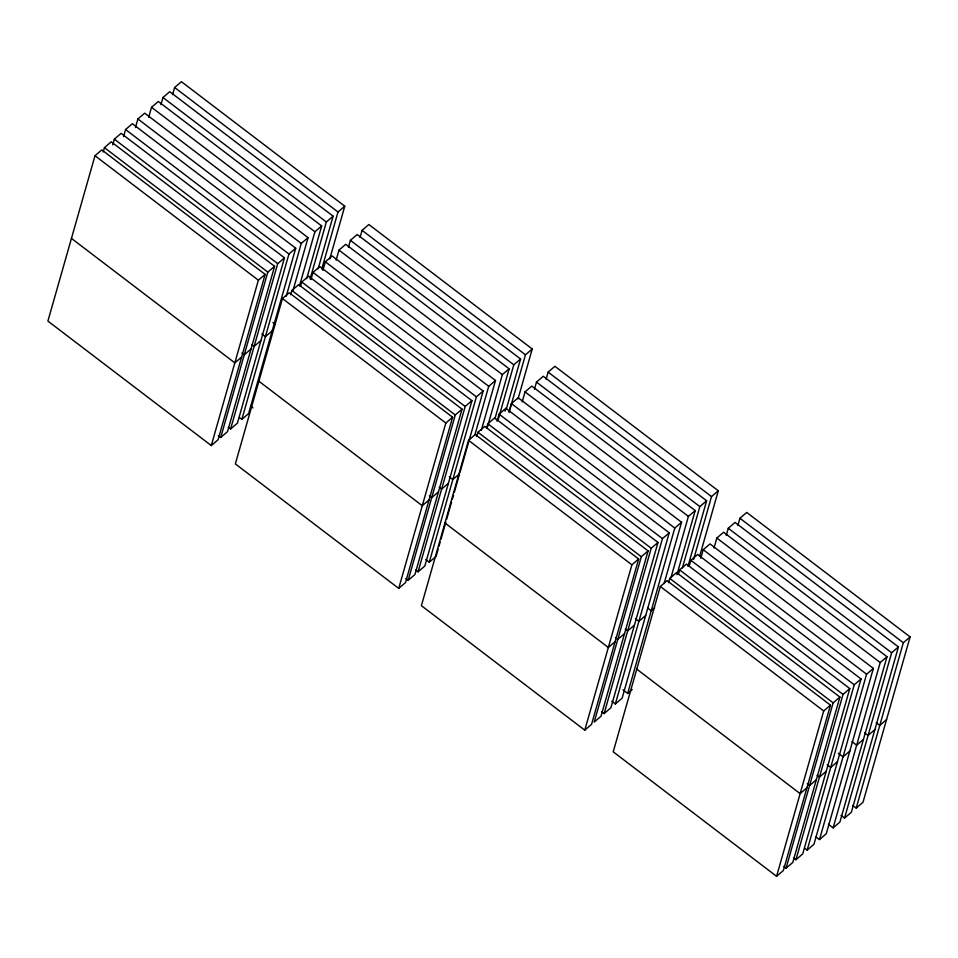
<?xml version="1.0" encoding="UTF-8"?>
<svg xmlns="http://www.w3.org/2000/svg" width="958" height="958" viewBox="0 0 958 958"><rect width="100%" height="100%" fill="white"/><g stroke="black" fill="none" stroke-linecap="round" stroke-linejoin="round"><path stroke-width="1.44" d="M94.998 155.723L47.9 321.074L211.275 445.554L218.065 439.746L265.162 274.395L101.787 149.903L94.998 155.723L258.373 280.203L211.275 445.554M103.225 151.915L104.434 147.64L111.224 141.82L274.599 266.312L227.501 431.663L220.711 437.471L218.34 435.662M112.709 144.862L114.325 139.161L121.115 133.354L284.49 257.834L237.392 423.185L230.603 428.992L228.232 427.196M123.534 136.659L125.57 129.534L132.348 123.726L295.723 248.206L248.625 413.557L241.847 419.364L239.476 417.568M135.461 127.522L137.892 118.972L144.682 113.164L308.057 237.644L293.028 290.382M148.682 117.271L151.532 107.296L158.309 101.476L321.684 225.968L306.668 278.706M160.932 104.626L162.968 97.5L169.746 91.681L333.121 216.173L318.104 268.911M172.596 94.626L174.631 87.501L181.421 81.693L344.784 206.174L329.768 258.923M220.711 437.471L267.809 272.12L274.599 266.312M230.603 428.992L277.7 263.654L284.49 257.834M241.847 419.364L288.945 254.026L295.723 248.206M282.454 298.549L235.345 463.9L398.72 588.392L405.509 582.572L452.607 417.233L289.232 292.741L282.454 298.549L445.829 423.041L398.72 588.392M286.25 296.202L301.267 243.464L308.057 237.644M290.669 294.741L291.891 290.466L298.668 284.658L462.043 409.138L414.946 574.489L408.168 580.308L405.797 578.5M299.471 285.951L314.907 231.776L321.684 225.968M300.561 286.274L301.782 281.999L308.56 276.179L471.935 400.672L424.837 566.01L418.059 571.83L415.688 570.022M310.093 279.006L326.343 221.981L333.121 216.173M310.991 279.497L313.015 272.371L319.804 266.552L483.179 391.044L460.032 472.294M321.768 269.006L338.006 211.993L344.784 206.174M322.906 270.36L325.349 261.809L332.127 255.99L495.502 380.482L481.299 430.37M336.138 260.109L338.976 250.122L345.766 244.314L509.141 368.806L494.927 418.694M348.389 247.451L350.412 240.326L357.202 234.518L520.577 358.999L506.363 408.898M360.052 237.464L362.076 230.339L368.866 224.519L532.241 349.011L518.027 398.899M408.168 580.308L455.266 414.958L462.043 409.138M418.059 571.83L465.157 406.479L471.935 400.672M425.735 559.496L429.292 562.202L476.389 396.851L483.179 391.044M468.51 440.321L421.4 605.672L584.775 730.164L591.565 724.344L638.663 558.993L475.288 434.513L468.51 440.321L631.885 564.813L584.775 730.164M438.105 549.257L436.082 556.394L429.292 562.202M438.92 546.407L440.141 542.132M440.943 539.282L445.817 522.182M446.632 519.332L451.505 502.22M452.32 499.369L453.541 495.094M454.343 492.244L459.217 475.144M474.917 434.752L488.724 386.29L495.502 380.482M476.725 436.513L477.946 432.238L484.724 426.43L648.099 550.91L601.001 716.261L594.211 722.069L641.321 556.73L648.099 550.91M486.616 428.034L487.838 423.759L494.615 417.951L657.99 542.444L610.893 707.782L604.115 713.602L601.744 711.794M487.335 427.352L502.351 374.614L509.141 368.806M497.046 421.269L499.07 414.131L505.86 408.324L669.235 532.816L622.137 698.154L615.347 703.974L611.791 701.268M498.364 418.981L513.787 364.818L520.577 358.999M505.046 411.174L505.86 408.324M508.961 412.132L511.404 403.569L518.182 397.762L681.557 522.254L664.098 583.542M509.213 411.844L525.451 354.819L532.241 349.011M522.194 401.869L525.032 391.894L531.822 386.086L695.197 510.566L676.923 574.716M534.444 389.223L536.468 382.098L543.258 376.29L706.633 500.771L687.952 566.346M546.108 379.236L548.132 372.111L554.921 366.291L718.296 490.783L699.615 556.347M604.115 713.602L651.212 548.251L657.99 542.444M615.347 703.974L662.445 538.624L669.235 532.816M622.94 689.796L627.682 693.412L674.779 528.062L681.557 522.254M660.313 586.476L613.216 751.826L776.579 876.307L783.369 870.499L830.466 705.148L667.091 580.668L660.313 586.476L823.688 710.968L776.579 876.307M668.528 582.668L669.75 578.393L676.54 572.573L839.903 697.065L792.805 862.416L786.027 868.223L783.656 866.415M670.947 577.674L688.407 516.386L695.197 510.566M678.42 574.189L679.641 569.914L686.431 564.106L849.794 688.586L802.696 853.937L795.918 859.745L793.547 857.949M682.383 567.878L699.843 506.59L706.633 500.771M689.257 565.986L690.874 560.286L697.663 554.478L861.038 678.959L813.941 844.309L807.151 850.117L804.78 848.321M693.64 559.316L711.507 496.591L718.296 490.783M700.777 558.274L703.208 549.724L709.998 543.916L873.373 668.397L826.263 833.747L819.485 839.555L815.929 836.849M713.997 548.024L716.835 538.049L723.625 532.241L887 656.721L839.903 822.072L833.113 827.88L828.383 824.275M726.248 535.378L728.272 528.253L735.061 522.433L898.436 646.925L851.339 812.276L844.549 818.084L840.992 815.378M737.911 525.379L739.935 518.254L746.725 512.446L910.1 636.926L863.002 802.277L856.212 808.097L852.668 805.391M786.027 868.223L833.125 702.873L839.903 697.065M795.918 859.745L843.016 694.406L849.794 688.586M807.151 850.117L854.249 684.778L861.038 678.959M819.485 839.555L866.583 674.216L873.373 668.397M833.113 827.88L880.21 662.541L887 656.721M844.549 818.084L891.647 652.733L898.436 646.925M856.212 808.097L903.31 642.746L910.1 636.926M258.373 280.203L265.162 274.395M241.608 357.071L234.83 362.878L71.455 238.398M251.044 348.987L244.266 354.795L241.895 352.987M260.935 340.509L254.157 346.317L251.786 344.521M272.18 330.881L265.39 336.701L261.845 333.995M445.829 423.041L452.607 417.233M429.064 499.896L422.274 505.716L258.899 381.224M438.501 491.813L431.711 497.633L429.34 495.825M448.392 483.347L441.602 489.155L439.231 487.347M459.624 473.719L452.847 479.527L449.29 476.821M631.885 564.813L638.663 558.993M615.12 641.668L608.33 647.488L444.955 522.996M624.556 633.585L617.766 639.393L615.395 637.597M634.447 625.107L627.658 630.927L625.287 629.119M645.68 615.479L638.902 621.299L635.346 618.593M654.613 607.827L651.224 610.737L647.68 608.031M627.682 693.412L632.196 689.532M823.688 710.968L830.466 705.148M806.923 787.823L800.134 793.631L636.759 669.151M816.36 779.74L809.57 785.548L807.211 783.752M826.251 771.262L819.461 777.082L817.102 775.273M837.484 761.634L830.706 767.454L827.149 764.747M849.818 751.072L843.028 756.892L838.298 753.275M863.445 739.396L856.668 745.204L851.925 741.6M874.882 729.601L868.104 735.409L864.547 732.702M886.545 719.602L879.767 725.422L876.211 722.715M174.631 87.501L338.006 211.993M362.076 230.339L525.451 354.819M548.132 372.111L711.507 496.591M739.935 518.254L903.31 642.746M162.968 97.5L326.343 221.981M350.412 240.326L513.787 364.818M536.468 382.098L699.843 506.59M728.272 528.253L891.647 652.733M151.532 107.296L314.907 231.776M338.976 250.122L502.351 374.614M525.032 391.894L688.407 516.386M716.835 538.049L880.21 662.541M137.892 118.972L301.267 243.464M325.349 261.809L488.724 386.29M511.404 403.569L674.779 528.062M703.208 549.724L866.583 674.216M125.57 129.534L288.945 254.026M313.015 272.371L476.389 396.851M499.07 414.131L662.445 538.624M690.874 560.286L854.249 684.778M114.325 139.161L277.7 263.654M301.782 281.999L465.157 406.479M487.838 423.759L651.212 548.251M679.641 569.914L843.016 694.406M104.434 147.64L267.809 272.12M291.891 290.466L455.266 414.958M477.946 432.238L641.321 556.73M669.75 578.393L833.125 702.873M272.982 322.523L275.353 324.331M250.625 406.096L252.984 407.904"/></g></svg>
